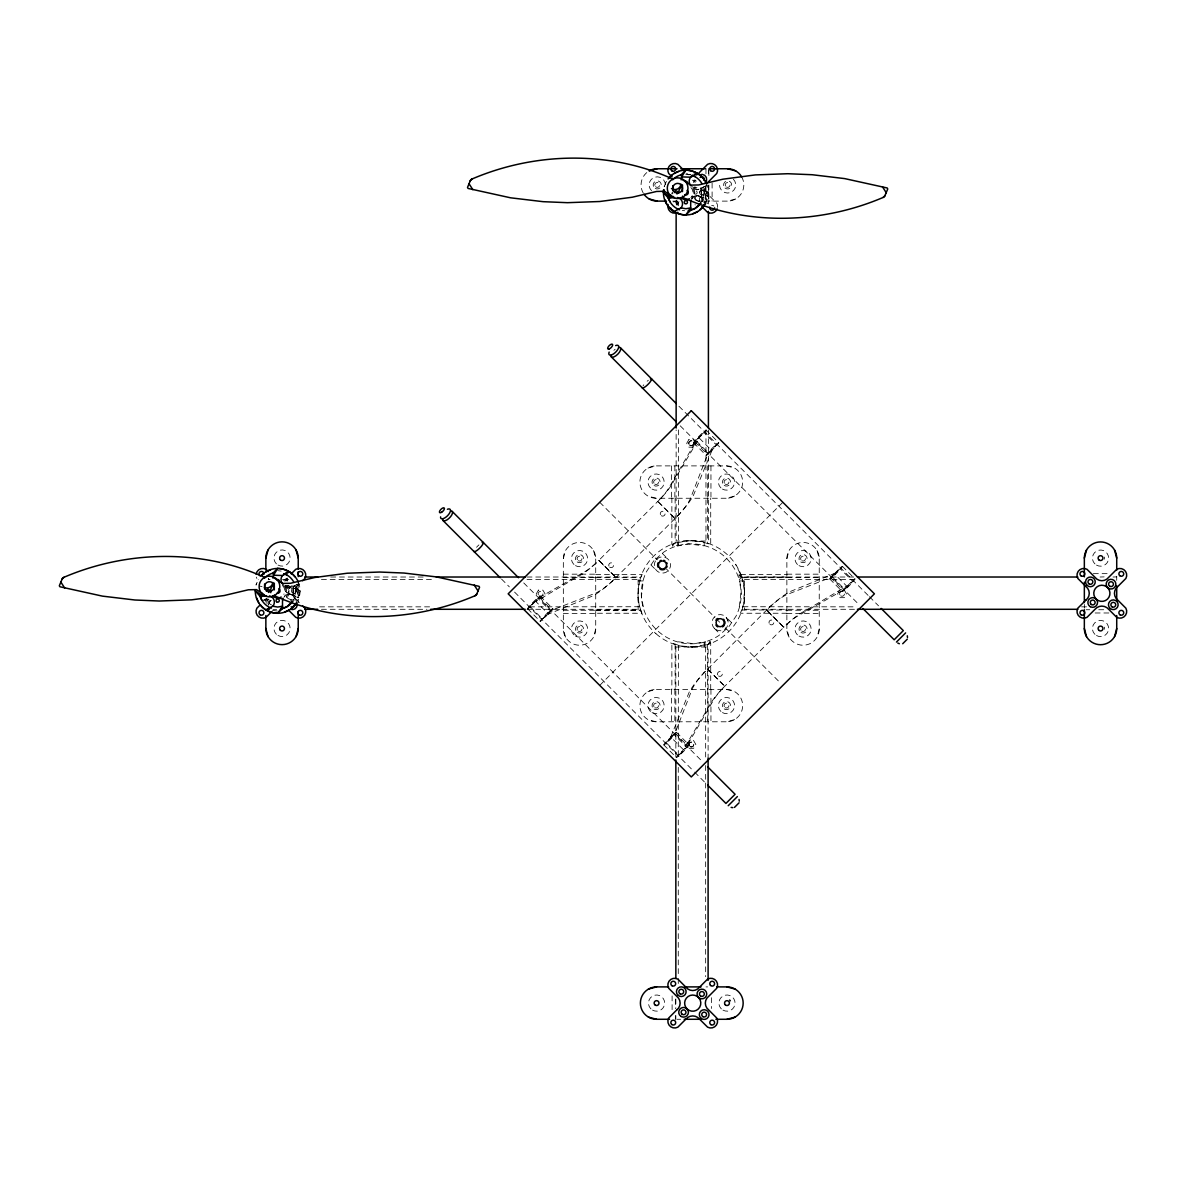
<?xml version="1.0" encoding="UTF-8"?>
<svg xmlns="http://www.w3.org/2000/svg" width="1186" height="1186" viewBox="0 0 1186 1186"><rect width="100%" height="100%" fill="white"/><g stroke="black" fill="none" stroke-linecap="round" stroke-linejoin="round"><path stroke-width="0.75" stroke-dasharray="5 3.75" d="M638.127 600.279L638.172 597.166L638.765 600.279M744.408 590.495L744.452 587.381M709.969 643.464L710.043 641.448L708.101 644.369L691.29 647.007M285.04 585.558L291.356 586.314A26.641 26.641 0 0 1 293.313 586.67L295.433 586.106L300.102 590.865L297.686 600.65M565.514 637.134L563.335 629.04L563.335 558.636L565.514 550.541M593.549 550.541L595.713 558.636L595.713 629.04L593.549 637.134M692.135 186.691A6.375 6.375 0 0 0 693.202 187.24L699.532 187.981A26.641 26.641 0 0 1 701.489 188.352L703.595 187.788L708.279 192.547L707.508 198.344L705.27 203.755M789.031 637.134L786.867 629.04L786.867 558.636L789.031 550.541M817.065 550.541L819.244 558.636L819.244 629.04L817.065 637.134M529.92 606.417L537.925 598.411L550.512 610.998L546.85 615.356L542.506 619.018L529.92 606.417L537.925 598.411M542.506 619.018L550.512 610.998M695.871 440.466L703.876 432.46L716.463 445.046L712.801 449.405L708.457 453.067L695.871 440.466L703.876 432.46M708.457 453.067L716.463 445.046M666.102 742.614L674.122 734.608L686.709 747.195L683.047 751.553L678.703 755.215L666.102 742.614L674.122 734.608M678.703 755.215L686.709 747.195M832.068 576.663L840.073 568.657L852.66 581.244L848.998 585.602L844.654 589.249L832.068 576.663L840.073 568.657M844.654 589.249L852.66 581.244M293.446 594.008L293.046 595.728L295.21 599.879M701.623 195.69L701.208 197.395L704.099 202.954M615.845 577.715L598.871 560.355L657.815 501.411A30.732 7.59 -45 0 0 674.063 480.434L699.295 438.108L711.882 450.695L707.568 454.549L690.311 498.787A28.953 7.146 -45 0 1 674.982 518.578L613.874 579.658A38.367 9.473 -45 0 1 592.896 595.891L548.451 614.111L535.864 601.524L539.422 597.522L584.075 572.097A24.535 6.063 -45 0 0 598.871 560.355L616.038 577.523L598.871 560.355A32.363 7.991 -45 0 1 577.893 576.604L535.864 601.524M766.734 609.945L783.709 627.305L724.765 686.249A30.732 7.59 -45 0 0 708.516 707.241L683.284 749.567L670.698 736.98L675.012 733.111L692.268 688.888A28.953 7.146 -45 0 1 707.597 669.082L768.706 608.018A38.367 9.473 -45 0 1 789.683 591.77L834.114 573.55L846.715 586.136L843.157 590.154L798.504 615.564A24.535 6.063 -45 0 0 783.709 627.305L766.541 610.138L783.709 627.305A32.363 7.991 -45 0 1 804.671 611.057L846.715 586.136M711.882 450.695L693.439 495.318A36.766 9.073 -45 0 1 677.013 516.533L674.982 518.578L657.741 501.485L659.297 499.914A22.919 5.663 -45 0 0 669.541 486.69L696.226 440.851M670.698 736.98L689.125 692.342A36.766 9.073 -45 0 1 705.566 671.128L707.597 669.082L724.839 686.19L723.282 687.747A22.919 5.663 -45 0 0 713.038 700.97L686.353 746.824M257.154 582.356L256.028 585.069A22.415 22.415 0 0 1 258.266 579.658M262.047 586.67L259.942 586.106M286.879 597.67A2.431 2.431 0 0 1 289.221 593.608L296.796 597.136L297.908 590.865L296.796 584.594L289.221 588.123A2.431 2.431 0 0 1 286.167 585.78M665.85 182.763L664.204 186.736A22.415 22.415 0 0 1 666.443 181.339M696.567 200.493L695.055 199.352A2.431 2.431 0 0 1 697.398 195.29L704.973 198.803L706.085 192.547L705.403 187.314M268.184 604.904L270.482 600.576L268.421 605.023M286.256 578.19L285.218 580.666A2.683 2.683 0 0 1 284.67 581.096M677.28 205.208L678.659 202.243A2.431 2.431 0 0 1 679.044 201.739M694.433 179.872L693.395 182.347M643.005 385.924L643.79 384.813M265.204 600.279L266.42 599.36A2.016 2.016 0 0 1 269.192 602.117L268.273 603.348A2.239 2.239 0 0 0 265.204 600.279L264.893 600.516M285.974 581.14A2.016 2.016 0 0 1 286.182 579.613L287.338 578.071M676.45 205.015L677.354 203.799A2.016 2.016 0 0 0 674.597 201.042L673.07 202.198M694.077 182.303A2.016 2.016 0 0 1 694.344 181.28L695.263 180.064A2.239 2.239 0 0 0 695.263 182.318M671.498 194.119L671.78 193.763A2.431 2.431 0 0 0 672.091 192.547M548.451 614.111L552.009 610.108L596.217 592.867A30.554 7.546 -45 0 0 614.318 579.213M768.261 608.448A30.554 7.546 -45 0 1 786.348 594.809L830.571 577.552L834.114 573.55M786.867 577.019L741.828 577.033L738.893 580.102L742.362 579.88M660.617 498.535L661.388 497.749M678.377 515.095L679.133 514.309M703.446 673.351L704.202 672.566M721.192 689.926L721.963 689.14M299.228 584.164L296.93 586.447A8.584 8.584 0 0 0 296.93 600.19L300.369 603.615M599.731 685.389L782.849 502.271M595.194 563.899L596.084 563.039M611.679 581.718L612.569 580.858M770.01 606.802L770.9 605.942M786.496 624.622L787.385 623.777M672.403 544.315L672.521 546.227L674.478 543.307L688.147 540.683L702.008 541.676L710.71 544.685L710.71 498.253M710.043 643.42L710.043 641.448M704.973 186.276L697.398 189.804A2.431 2.431 0 0 1 694.433 186.825M707.034 185.609L697.398 189.804M263.544 600.116L266.524 598.722M263.663 600.353L266.969 598.811M735.735 198.951L727.641 201.116L697.546 201.116M289.221 588.123L298.857 583.927L296.796 584.594M647.986 468.055L656.08 465.89L726.499 465.89L734.579 468.055M734.579 496.089L726.499 498.253L656.08 498.253L647.986 496.089M647.986 691.586L656.08 689.407L726.499 689.407L734.579 691.586M734.579 719.62L726.499 721.785L656.08 721.785L647.986 719.62M704.188 542.432L704.188 545.856L688.34 543.929L678.392 545.842L678.555 542.521M701.415 190.205L703.09 189.953M293.238 588.523L294.914 588.271M672.773 201.116L678.214 201.116M1093.344 573.653L1109.533 573.653M563.335 574.172L595.713 574.172M786.867 574.172L819.244 574.172M595.713 574.409L642.145 574.409C637.193 586.358 636.719 600.724 641.759 612.717M740.553 574.409L786.867 574.409M330.686 577.019L423.283 577.019M526.999 577.019L638.127 577.019L638.127 609.989M853.727 577.019L744.452 577.019L744.452 609.989M1100.045 577.019L1104.136 576.885M1113.017 577.019L1116.723 576.885M563.335 577.404L595.713 577.404M786.867 577.404L819.244 577.404M595.713 577.671L641.018 577.671M741.947 577.671L786.867 577.671M282.52 579.465L288.079 579.465M321.421 579.465L432.549 579.465M526.999 579.465L638.127 579.465M744.452 579.465L855.566 579.465M638.127 580.947L643.301 580.947L641.389 596.78L643.301 606.728L526.999 606.847M744.452 580.947L739.278 580.947L741.191 590.88L739.263 606.728L855.566 606.847M319.568 606.847L430.696 606.847M1081.528 606.847L1087.088 606.847M321.421 609.293L426.99 609.293M526.999 609.293L638.127 609.293M744.452 609.293L855.566 609.293M273.047 609.663L276.649 609.663M1086.154 609.737L1089.741 609.737M1098.74 609.737L1104.136 609.737M595.713 609.989L640.633 609.989M741.561 609.989L786.867 609.989M563.335 610.256L595.713 610.256M786.867 610.256L819.244 610.256M595.713 610.657L640.751 610.642L642.026 613.251L595.713 613.251M1095.138 612.984L1109.533 612.984M786.867 613.251L740.435 613.251L743.444 604.549L744.452 590.687L741.828 577.033L735.75 564.536M563.335 613.503L595.713 613.503M786.867 613.503L819.244 613.503M675.13 647.007L708.101 647.007L708.101 758.136M706.011 986.9L707.642 986.9M676.954 1019.278L680.66 1019.278M738.893 577.019L741.858 577.197M695.47 647.007L680.571 645.999L671.869 642.975L671.869 689.407M740.909 575.151L738.893 575.077L741.828 577.033M682.291 210.441L684.663 210.752M277.687 570.629L281.171 571.089M272.439 610.405L277.687 611.101M701.415 194.889L703.09 195.141M293.238 593.208L294.914 593.46M697.398 195.29L707.034 199.485L704.973 198.803M289.221 593.608L298.857 597.803L296.796 597.136M695.53 199.708L699.992 201.798M291.815 600.116L287.872 598.411A2.683 2.683 0 0 1 287.442 597.848M708.279 192.547L701.489 188.352L701.208 197.395A6.375 6.375 0 0 0 695.545 196.075L694.418 196.476A6.375 6.375 0 0 0 691.72 198.818M300.102 590.865L293.313 586.67L293.046 595.728A6.375 6.375 0 0 0 287.368 594.394L286.241 594.794A6.375 6.375 0 0 0 284.284 596.187M706.189 430.147L718.775 442.734M842.386 566.345L854.973 578.931M678.926 406.22L868.093 595.387M869.397 596.691L878.529 605.824M680.215 425.804L858.946 604.549M694.981 441.963L707.568 454.549M830.571 577.552L843.157 590.154M693.558 442.778L706.144 455.365M829.755 578.976L842.342 591.562M657.815 501.411L674.982 518.578M662.292 553.388L668.178 559.273M731.599 622.694L725.847 616.957L727.937 620.575M599.731 502.271L657.281 559.822M665.124 567.679L714.832 617.372M716.136 618.692L720.065 622.606M725.298 627.839L780.24 682.78M650.981 564.966L656.733 570.718M714.402 628.402L720.287 634.273M707.597 669.082L724.765 686.249M540.238 596.098L552.824 608.7M676.435 732.296L689.022 744.882M539.422 597.522L552.009 610.108M675.012 733.111L687.598 745.712M523.738 582.934L702.468 761.664M501.53 579.05L509.357 586.877M514.576 592.096L693.321 770.826M694.625 772.13L705.062 782.567M527.607 608.729L540.193 621.316M663.804 744.927L676.391 757.513M268.97 579.331L268.273 578.397A2.239 2.239 0 0 1 268.57 579.509M704.825 204.333L703.165 198.344L701.208 197.395L701.771 190.457M296.648 602.651L294.988 596.662L293.046 595.728L293.594 588.775M678.392 542.551L678.436 545.842M1116.723 576.263L1116.723 580.339M1084.345 604.43L1084.345 608.136M712.104 183.133L712.104 201.116M711.452 997.693L711.452 1008.485M710.948 465.89L710.948 498.253M710.948 689.407L710.948 721.785M710.71 689.407L710.71 643.094L708.101 644.369L705.018 641.448L705.018 644.962M708.872 170.547L708.872 177.737M708.872 184.942L708.872 201.116M708.413 168.753L708.413 174.312M708.413 185.416L708.413 203.933M708.413 429.895L708.413 541.024L676.139 541.024L676.139 429.895M707.716 465.89L707.716 498.253M707.716 689.407L707.716 721.785M707.449 498.253L707.449 543.559M707.449 644.487L707.449 689.407M705.966 168.753L705.966 174.312M705.966 185.416L705.966 203.933M705.966 429.895L705.966 541.024M705.655 647.007L705.655 758.136M705.655 765.533L705.655 976.686M704.188 647.007L704.188 641.819L694.24 643.731L678.392 641.819L678.273 758.136M678.585 205.786L678.585 202.094L677.888 203.295A2.683 2.683 0 0 1 678.866 202.317M678.585 429.895L678.585 541.024M678.273 767.386L678.273 976.686M678.273 978.524L678.273 984.083M677.562 542.714L677.562 546.227L674.478 543.307L671.869 544.567L671.869 498.253M676.139 200.241L676.139 203.933M675.842 647.007L675.842 758.136M675.842 998.908L675.842 1008.159M675.842 1015.572L675.842 1019.278M675.353 999.501L675.353 1008.485M675.353 1015.676L675.353 1019.278M675.13 498.253L675.13 543.173M675.13 644.117L675.13 689.407M674.864 465.89L674.864 498.253M674.864 689.407L674.864 721.785M672.773 192.399L672.773 193.97M672.106 995.899L672.106 1010.279M671.617 465.89L671.617 498.253M671.617 689.407L671.617 721.785M298.235 583.393L298.235 602.577M265.857 599.034L265.857 602.043M705.952 182.629A22.415 22.415 0 0 1 705.952 202.465M690.889 187.507A7.116 7.116 0 0 1 690.889 197.573M693.617 188.055A8.969 8.969 0 0 1 692.194 198.877M692.861 188.5A8.094 8.094 0 0 1 691.571 198.27M673.381 201.961A2.239 2.239 0 0 1 676.672 204.481M698.643 189.508A2.683 2.683 0 0 1 695.263 186.899M696.049 200.093A2.683 2.683 0 0 1 698.643 195.586M695.263 205.015A2.239 2.239 0 0 1 695.04 204.481M702.453 201.501A2.431 2.431 0 0 1 703.342 197.499A2.431 2.431 0 0 1 706.589 199.989A2.431 2.431 0 0 1 702.957 201.887M717.515 207.417A6.745 6.745 0 0 0 716.759 203.206L708.739 195.201A8.584 8.584 0 0 1 705.418 187.017M699.696 201.664A4.863 4.863 0 0 1 701.904 195.482A4.863 4.863 0 0 1 708.25 197.143A4.863 4.863 0 0 1 707.152 203.621M711.615 205.43A2.431 2.431 0 0 1 713.942 206.112M700.807 187.937A8.094 8.094 0 0 1 689.036 195.542M692.313 180.257A8.094 8.094 0 0 1 696.419 181.132M688.888 174.846A8.584 8.584 0 0 1 686.724 173.304M294.751 585.41A4.863 4.863 0 0 1 285.381 585.41M286.627 580.725A4.863 4.863 0 0 1 288.806 579.465M268.258 579.761A2.431 2.431 0 0 1 270.097 579.524M256.873 578.442A6.745 6.745 0 0 1 256.324 577.108M292.171 585.38A2.431 2.431 0 0 1 287.961 585.38M271.594 604.89A2.431 2.431 0 0 1 270.675 600.294M267.058 603.733A4.863 4.863 0 0 1 268.318 599.034M290.466 600.279A4.863 4.863 0 0 1 294.187 600.264M282.609 585.41A8.094 8.094 0 0 1 286.908 598.752M286.908 578.294A8.584 8.584 0 0 1 283.528 580.325M265.886 599.315A8.584 8.584 0 0 1 264.893 600.19M741.665 176.847A16.189 16.189 0 0 1 727.641 201.116M643.227 193.021A16.189 16.189 0 0 1 647.956 171.673M733.363 179.219A8.094 8.094 0 0 1 729.746 192.755A8.094 8.094 0 0 1 719.828 182.837M651.514 190.664A8.094 8.094 0 0 1 655.146 177.114A8.094 8.094 0 0 1 665.064 187.032M1104.448 557.064A4.047 4.047 0 0 1 1104.448 559.155M1104.344 627.172A4.047 4.047 0 0 1 1104.507 629.262M476.55 547.28A6.345 1.379 -45 0 1 478.922 544.908M613.903 350.344A6.479 2.743 -45 0 1 615.149 349.233M647.156 381.24A6.345 1.379 -45 0 1 648.371 380.232M819.244 629.04A16.189 16.189 0 0 1 803.055 645.228A16.189 16.189 0 0 1 786.867 629.04M786.867 558.636A16.189 16.189 0 0 1 803.055 542.447A16.189 16.189 0 0 1 819.244 558.636M595.713 629.04A16.189 16.189 0 0 1 579.524 645.228A16.189 16.189 0 0 1 563.335 629.04M563.335 558.636A16.189 16.189 0 0 1 579.524 542.447A16.189 16.189 0 0 1 595.713 558.636M656.08 721.785A16.189 16.189 0 0 1 639.891 705.596A16.189 16.189 0 0 1 656.08 689.407M726.499 689.407A16.189 16.189 0 0 1 742.673 705.596A16.189 16.189 0 0 1 726.499 721.785M656.08 498.253A16.189 16.189 0 0 1 639.891 482.065A16.189 16.189 0 0 1 656.08 465.89M726.499 465.89A16.189 16.189 0 0 1 742.673 482.065A16.189 16.189 0 0 1 726.499 498.253M656.733 559.273A8.094 8.094 0 0 1 670.06 562.223A8.094 8.094 0 0 1 661.744 573.06A8.094 8.094 0 0 1 655.443 560.948M298.398 582.282A22.415 22.415 0 0 1 297.79 600.783M282.713 585.825A7.116 7.116 0 0 1 283.854 594.423M285.441 586.388A8.969 8.969 0 0 1 284.017 597.21M284.684 586.818A8.094 8.094 0 0 1 284.684 594.912M269.711 601.613A2.683 2.683 0 0 1 271.342 600.368M287.457 581.096A2.239 2.239 0 0 1 287.086 578.397M287.175 597.21A2.683 2.683 0 0 1 290.481 593.904M290.481 587.826A2.683 2.683 0 0 1 287.175 585.928M296.055 590.865L293.594 600.057A18.368 18.368 0 0 0 295.433 586.106L296.055 590.865M704.232 192.547L701.771 201.724A18.368 18.368 0 0 0 703.595 187.788L704.232 192.547M538.444 590.124L536.22 593.964L538.444 597.803L542.877 597.803L545.1 593.964L542.877 590.124L538.444 590.124M688.918 439.502L686.694 443.342L688.918 447.181L693.35 447.181L695.574 443.342L693.35 439.502L688.918 439.502M689.199 740.627L686.976 744.467L689.199 748.307L693.632 748.307L695.856 744.467L693.632 740.627L689.199 740.627M839.821 589.991L837.598 593.83L839.821 597.67L844.254 597.67L846.478 593.83L844.254 589.991L839.821 589.991M653.916 560.637L646.592 571.444A49.99 49.99 0 0 0 718.79 635.577L728.664 627.038L735.972 616.231A49.99 49.99 0 0 0 663.789 552.098L653.916 560.637M292.156 589.145L291.771 589.65A2.431 2.431 0 0 0 291.771 592.081L292.156 592.585A2.431 2.431 0 0 0 295.581 592.585A2.431 2.431 0 0 0 295.581 589.145A2.431 2.431 0 0 0 292.156 589.145M293.713 588.968L293.283 589.516A2.683 2.683 0 0 0 293.283 592.214L293.713 592.763A2.683 2.683 0 0 0 297.523 592.763A2.683 2.683 0 0 0 297.523 588.968A2.683 2.683 0 0 0 293.713 588.968M700.318 190.827L699.933 191.331A2.431 2.431 0 0 0 699.933 193.763L700.318 194.267A2.431 2.431 0 0 0 703.758 194.267A2.431 2.431 0 0 0 703.758 190.827A2.431 2.431 0 0 0 700.318 190.827M701.89 190.635L701.46 191.198A2.683 2.683 0 0 0 701.46 193.896L701.89 194.445A2.683 2.683 0 0 0 705.685 194.445A2.683 2.683 0 0 0 705.685 190.635A2.683 2.683 0 0 0 701.89 190.635M529.075 606.506L528.185 607.617A8.747 0.756 -45 0 0 528.719 608.166L539.66 597.225A8.747 0.756 -45 0 0 539.111 596.677L536.606 598.797A9.014 0.786 -45 0 0 530.29 605.097L529.075 606.506M541.661 619.092L540.772 620.204A8.747 0.756 -45 0 0 541.305 620.752L552.246 609.812A8.747 0.756 -45 0 0 551.712 609.263L549.192 611.383A9.014 0.786 -45 0 0 542.877 617.698L541.661 619.092M695.026 440.54L694.136 441.666A8.747 0.756 -45 0 0 694.67 442.2L705.611 431.274A8.747 0.756 -45 0 0 705.062 430.726L702.557 432.831A9.014 0.786 -45 0 0 696.241 439.146L695.026 440.54M707.612 453.141L706.723 454.253A8.747 0.756 -45 0 0 707.271 454.801L718.197 443.86A8.747 0.756 -45 0 0 717.663 443.312L715.143 445.432A9.014 0.786 -45 0 0 708.828 451.747L707.612 453.141M665.272 742.688L664.368 743.815A8.747 0.756 -45 0 0 664.916 744.348L667.436 742.243A9.014 0.786 -45 0 0 673.737 735.928L675.857 733.422A8.747 0.756 -45 0 0 675.308 732.874L665.272 742.688M677.858 755.289L676.969 756.401A8.747 0.756 -45 0 0 677.502 756.95L680.023 754.83A9.014 0.786 -45 0 0 686.338 748.514L688.443 746.009A8.747 0.756 -45 0 0 687.895 745.46L677.858 755.289M831.223 576.737L830.333 577.864A8.747 0.756 -45 0 0 830.867 578.397L833.387 576.292A9.014 0.786 -45 0 0 839.703 569.977L841.808 567.471A8.747 0.756 -45 0 0 841.259 566.923L831.223 576.737M843.809 589.323L842.92 590.45A8.747 0.756 -45 0 0 843.468 590.984L845.974 588.879A9.014 0.786 -45 0 0 852.289 582.563L854.394 580.058A8.747 0.756 -45 0 0 853.861 579.509L843.809 589.323M740.879 575.077L738.893 575.077L741.769 576.915L740.805 574.943M690.608 174.802L685.849 174.179A18.368 18.368 0 0 1 690.608 174.802L690.712 174.846M694.759 193.941A1.616 1.616 0 0 0 697.19 192.547A1.616 1.616 0 0 0 694.759 191.139A1.616 1.616 0 0 0 694.759 193.941M690.059 746.483A2.431 2.431 0 0 0 693.84 744.645A2.431 2.431 0 0 0 690.356 742.288A2.431 2.431 0 0 0 690.059 746.483M690.074 746.691A2.431 2.431 0 0 0 693.721 744.586A2.431 2.431 0 0 0 690.074 742.48A2.431 2.431 0 0 0 690.074 746.691M539.319 595.935A2.431 2.431 0 0 0 542.966 593.83A2.431 2.431 0 0 0 539.319 591.725A2.431 2.431 0 0 0 539.319 595.935M689.778 445.358A2.431 2.431 0 0 0 693.558 443.52A2.431 2.431 0 0 0 690.074 441.162A2.431 2.431 0 0 0 689.778 445.358M689.659 444.883A2.431 2.431 0 0 0 693.662 443.594A2.431 2.431 0 0 0 690.548 440.777A2.431 2.431 0 0 0 689.659 444.883M840.681 595.846A2.431 2.431 0 0 0 844.462 594.008A2.431 2.431 0 0 0 840.978 591.651A2.431 2.431 0 0 0 840.681 595.846M718.508 675.931A2.431 2.431 0 0 0 722.318 674.167A2.431 2.431 0 0 0 718.879 671.75A2.431 2.431 0 0 0 718.508 675.931M769.951 624.385A2.431 2.431 0 0 0 773.821 622.739A2.431 2.431 0 0 0 770.455 620.219A2.431 2.431 0 0 0 769.951 624.385M609.708 567.16A2.431 2.431 0 0 0 613.577 565.514A2.431 2.431 0 0 0 610.227 562.994A2.431 2.431 0 0 0 609.708 567.16M661.284 515.702A2.431 2.431 0 0 0 665.094 513.938A2.431 2.431 0 0 0 661.655 511.522A2.431 2.431 0 0 0 661.284 515.702M654.865 484.17A2.431 2.431 0 0 0 658.512 482.065A2.431 2.431 0 0 0 654.865 479.974A2.431 2.431 0 0 0 654.865 484.17M801.84 560.726A2.431 2.431 0 0 0 805.472 558.636A2.431 2.431 0 0 0 801.84 556.53A2.431 2.431 0 0 0 801.84 560.726M801.84 631.145A2.431 2.431 0 0 0 805.472 629.04A2.431 2.431 0 0 0 801.84 626.934A2.431 2.431 0 0 0 801.84 631.145M725.283 707.701A2.431 2.431 0 0 0 728.916 705.596A2.431 2.431 0 0 0 725.283 703.491A2.431 2.431 0 0 0 725.283 707.701M654.865 707.701A2.431 2.431 0 0 0 658.512 705.596A2.431 2.431 0 0 0 654.865 703.491A2.431 2.431 0 0 0 654.865 707.701M578.308 631.145A2.431 2.431 0 0 0 581.955 629.04A2.431 2.431 0 0 0 578.308 626.934A2.431 2.431 0 0 0 578.308 631.145M578.308 560.726A2.431 2.431 0 0 0 581.955 558.636A2.431 2.431 0 0 0 578.308 556.53A2.431 2.431 0 0 0 578.308 560.726M725.283 484.17A2.431 2.431 0 0 0 728.916 482.065A2.431 2.431 0 0 0 725.283 479.974A2.431 2.431 0 0 0 725.283 484.17M655.517 186.647A2.431 2.431 0 0 0 659.579 185.565A2.431 2.431 0 0 0 656.614 182.585A2.431 2.431 0 0 0 655.517 186.647M726.44 187.032A2.431 2.431 0 0 0 730.072 184.942A2.431 2.431 0 0 0 726.44 182.837A2.431 2.431 0 0 0 726.44 187.032M722.941 1010.101A8.094 8.094 0 0 0 735.083 1003.089A8.094 8.094 0 0 0 722.941 996.077A8.094 8.094 0 0 0 722.941 1010.101M652.522 1010.101A8.094 8.094 0 0 0 664.664 1003.089A8.094 8.094 0 0 0 652.522 996.077A8.094 8.094 0 0 0 652.522 1010.101M655.221 188.441A4.047 4.047 0 0 0 661.284 184.942A4.047 4.047 0 0 0 655.221 181.428A4.047 4.047 0 0 0 655.221 188.441M725.017 188.011A4.047 4.047 0 0 0 731.629 185.668A4.047 4.047 0 0 0 726.292 181.117A4.047 4.047 0 0 0 725.017 188.011M1096.487 635.533A8.094 8.094 0 0 0 1108.628 628.521A8.094 8.094 0 0 0 1096.487 621.508A8.094 8.094 0 0 0 1096.487 635.533M1096.487 565.114A8.094 8.094 0 0 0 1108.628 558.117A8.094 8.094 0 0 0 1096.487 551.105A8.094 8.094 0 0 0 1096.487 565.114M277.998 635.459A8.094 8.094 0 0 0 290.14 628.447A8.094 8.094 0 0 0 277.998 621.434A8.094 8.094 0 0 0 277.998 635.459M277.998 565.04A8.094 8.094 0 0 0 290.14 558.043A8.094 8.094 0 0 0 277.998 551.03A8.094 8.094 0 0 0 277.998 565.04M722.452 712.608A8.094 8.094 0 0 0 734.579 705.596A8.094 8.094 0 0 0 722.452 698.584A8.094 8.094 0 0 0 722.452 712.608M652.033 712.608A8.094 8.094 0 0 0 664.175 705.596A8.094 8.094 0 0 0 652.033 698.584A8.094 8.094 0 0 0 652.033 712.608M654.064 709.095A4.047 4.047 0 0 0 660.128 705.596A4.047 4.047 0 0 0 654.064 702.097A4.047 4.047 0 0 0 654.064 709.095M724.201 708.931A4.047 4.047 0 0 0 730.532 705.922A4.047 4.047 0 0 0 724.75 701.949A4.047 4.047 0 0 0 724.201 708.931M722.452 489.077A8.094 8.094 0 0 0 734.579 482.065A8.094 8.094 0 0 0 722.452 475.067A8.094 8.094 0 0 0 722.452 489.077M652.033 489.077A8.094 8.094 0 0 0 664.175 482.065A8.094 8.094 0 0 0 652.033 475.067A8.094 8.094 0 0 0 652.033 489.077M654.064 485.578A4.047 4.047 0 0 0 660.128 482.065A4.047 4.047 0 0 0 654.064 478.566A4.047 4.047 0 0 0 654.064 485.578M724.201 485.4A4.047 4.047 0 0 0 730.532 482.391A4.047 4.047 0 0 0 724.75 478.418A4.047 4.047 0 0 0 724.201 485.4M575.477 565.633A8.094 8.094 0 0 0 587.619 558.636A8.094 8.094 0 0 0 575.477 551.623A8.094 8.094 0 0 0 575.477 565.633M575.477 636.052A8.094 8.094 0 0 0 587.619 629.04A8.094 8.094 0 0 0 575.477 622.027A8.094 8.094 0 0 0 575.477 636.052M577.508 632.538A4.047 4.047 0 0 0 583.571 629.04A4.047 4.047 0 0 0 577.508 625.541A4.047 4.047 0 0 0 577.508 632.538M577.226 561.971A4.047 4.047 0 0 0 583.556 558.947A4.047 4.047 0 0 0 577.79 554.974A4.047 4.047 0 0 0 577.226 561.971M799.008 565.633A8.094 8.094 0 0 0 811.15 558.636A8.094 8.094 0 0 0 799.008 551.623A8.094 8.094 0 0 0 799.008 565.633M799.008 636.052A8.094 8.094 0 0 0 811.15 629.04A8.094 8.094 0 0 0 799.008 622.027A8.094 8.094 0 0 0 799.008 636.052M801.024 632.538A4.047 4.047 0 0 0 807.103 629.04A4.047 4.047 0 0 0 801.024 625.541A4.047 4.047 0 0 0 801.024 632.538M800.758 561.971A4.047 4.047 0 0 0 807.088 558.947A4.047 4.047 0 0 0 801.306 554.974A4.047 4.047 0 0 0 800.758 561.971M716.077 629.677A8.094 8.094 0 0 0 728.219 622.68A8.094 8.094 0 0 0 716.077 615.667A8.094 8.094 0 0 0 716.077 629.677M655.917 633.65A53.251 53.251 0 0 0 743.444 604.549A53.251 53.251 0 0 0 674.493 543.307A53.251 53.251 0 0 0 655.917 633.65M286.582 592.274A1.616 1.616 0 0 0 289.013 590.865A1.616 1.616 0 0 0 286.582 589.472A1.616 1.616 0 0 0 286.582 592.274"/><path stroke-width="1.5" d="M264.597 577.997L264.597 577.374C201.605 548.733 127.213 550.274 63.97 577.271A3.884 3.662 0 0 0 62.443 578.308L59.33 585.765L59.863 586.744L102.426 596.128L134.907 599.997L159.28 601.02L191.658 599.834L224.139 595.535L248.408 589.768L256.502 589.62L264.597 595.061M274.307 595.061L274.307 595.668C337.284 624.296 411.705 622.813 474.949 595.772A3.884 3.662 0 0 0 476.461 594.735L479.574 587.292L479.04 586.314L436.478 576.915L404.011 573.046L379.624 572.037L347.246 573.223L314.779 577.508L290.496 583.29L282.401 583.438L274.307 577.997M672.773 179.679L672.773 179.056C609.782 150.4 535.39 151.941 472.132 178.953A3.884 3.662 0 0 0 470.62 179.99L467.506 187.432L468.04 188.426L510.603 197.81L543.069 201.679L567.457 202.687L599.834 201.501L632.301 197.217L656.584 191.45L664.679 191.287L672.773 197.35L672.773 196.12M682.484 196.12L682.484 197.35C745.475 225.992 819.867 224.465 883.11 197.454A3.884 3.662 0 0 0 884.623 196.416L887.751 188.974L887.217 187.981L844.654 178.597L812.173 174.727L787.8 173.719L755.423 174.905L722.941 179.19L698.673 184.957L690.578 185.12L682.484 179.679M265.857 558.117L268.021 550.022M279.244 581.57L279.303 581.155A1.616 1.616 0 0 0 276.872 579.746M674.656 197.365L668.548 198.344L663.434 192.547L663.819 189.641M1084.345 576.885L1084.345 558.117L1086.509 550.022M1116.723 615.549L1116.723 628.521L1114.543 636.615M272.824 582.459L272.587 583.66A6.093 6.093 0 0 1 264.389 587.455M681.001 184.126L680.749 185.342A6.093 6.093 0 0 1 671.454 188.515M282.994 598.218L282.535 600.576A26.641 26.641 0 0 1 282.49 602.073L282.535 608.566M691.171 199.9L690.712 202.257A26.641 26.641 0 0 1 690.667 203.755L690.712 210.248L685.849 214.962C679.326 214.696 672.61 211.983 668.637 206.616M296.055 636.615L298.235 628.521L298.235 611.383M294.899 576.781C290.926 571.43 284.21 568.717 277.687 568.45L273.492 575.225A26.641 26.641 0 0 0 272.988 578.175M703.061 178.463C699.103 173.112 692.387 170.384 685.849 170.132L681.668 176.907A26.641 26.641 0 0 0 681.164 179.857M260.475 604.949C264.434 610.301 271.149 613.029 277.687 613.281L282.535 606.224L277.687 607.054L272.824 606.224L265.886 609.826L269.415 609.219M685.849 214.962L690.712 207.906L685.849 208.736L681.001 207.906L674.063 211.508M292.616 601.317L286.864 606.772L281.245 608.774M296.648 602.651L291.756 608.077M668.637 178.463L671.78 175.335M700.793 202.999L695.04 208.454L688.236 210.604M704.825 204.333L699.933 209.759M260.312 604.756L256.873 608.196A6.745 6.745 0 0 0 266.035 617.357L271.757 611.635M291.207 573.861L295.788 569.28A6.745 6.745 0 0 1 304.95 578.442L302.652 580.725M728.219 805.724L737.381 796.577M896.453 642.056L905.615 632.894M734.475 807.399L739.056 802.818M902.709 643.731L907.29 639.15M264.686 577.879A18.368 18.368 0 0 1 272.928 573.12L277.687 568.45M672.862 179.56A18.368 18.368 0 0 1 681.105 174.802L685.849 170.132M277.687 613.281L282.431 608.611A18.368 18.368 0 0 0 292.734 601.406M61.776 579.42L63.97 577.271M469.952 181.087L472.132 178.953M474.949 595.772L477.128 593.637M883.11 197.454L885.305 195.319M674.063 173.571L678.911 171.362M697.635 211.523L692.802 213.732M263.603 573.653L261.824 575.017A22.415 22.415 0 0 1 298.398 582.282M265.886 571.904L270.734 569.68M289.458 609.841L284.625 612.05M691.186 185.935A6.375 6.375 0 0 1 689.778 183.993L689.377 182.852A6.375 6.375 0 0 1 690.712 177.188L697.65 173.571L694.121 174.194M283.009 584.268A6.375 6.375 0 0 1 281.601 582.311L281.201 581.17A6.375 6.375 0 0 1 282.535 575.506L289.473 571.904L285.959 572.512M648.475 989.08L656.57 986.9L668.667 986.9M735.083 1017.114L726.988 1019.278L715.87 1019.278M657.237 168.753L649.142 170.917A16.189 16.189 0 0 1 657.237 168.753L677.028 168.753M266.479 595.683L260.371 596.662L255.257 590.865A22.415 22.415 0 0 0 296.322 603.318M680.823 168.753L705.596 168.753M709.124 168.753L727.641 168.753L735.735 170.917M649.142 198.951L657.237 201.116L666.502 201.116M304.758 577.019L317.715 577.019M436.255 577.019L525.146 577.019M857.419 577.019L1077.822 577.019M304.758 609.293L317.715 609.293M430.696 609.293L525.146 609.293M857.419 609.293L1077.822 609.293M684.366 986.9L701.045 986.9M716.626 986.9L726.988 986.9L735.083 989.08M648.475 1017.114L656.57 1019.278L669.541 1019.278M684.159 1019.278L701.045 1019.278M731.125 807.399L732.8 807.622M677.339 197.513L678.511 197.854A6.375 6.375 0 0 1 681.935 201.101L682.335 202.243A6.375 6.375 0 0 1 681.001 207.906M269.415 595.906L270.334 596.173A6.375 6.375 0 0 1 273.758 599.419L274.159 600.561A6.375 6.375 0 0 1 272.824 606.224M692.15 175.439L695.04 176.64M690.712 177.188L681.668 176.907L681.105 174.802M897.802 643.079L899.359 643.731M283.973 573.757L286.864 574.958M282.535 575.506L273.492 575.225L272.928 573.12M663.434 192.547L670.505 197.395L669.942 194.637M255.257 590.865L262.328 595.728L261.765 592.956M684.707 171.169L677.843 164.305A6.745 6.745 0 0 0 668.682 173.452L672.121 176.892M701.875 206.646L707.597 212.368A6.745 6.745 0 0 0 717.159 208.81M620.411 347.706L676.316 403.611M881.139 608.433L903.317 630.611L894.17 639.773L862.859 608.462M611.264 356.853L676.302 421.89M452.177 511.374L518.519 577.715M707.686 766.882L735.083 794.279L725.936 803.441L707.671 785.176M443.015 520.535L500.225 577.745M268.318 571.578L266.035 569.28A6.745 6.745 0 0 0 256.117 574.246M302.652 605.913L304.95 608.196A6.745 6.745 0 0 1 295.788 617.357L288.924 610.479M666.888 204.333L664.679 199.485M258.711 602.651L256.502 597.803M882.428 186.751L886.283 192.769M468.974 183.637L472.829 189.656M474.252 585.069L478.106 591.102M60.797 581.955L64.652 587.989M1114.543 550.022L1116.723 558.117L1116.723 570.199M1086.509 636.615L1084.345 628.521L1084.345 609.737M669.942 201.724L668.118 197.306A18.368 18.368 0 0 0 679.578 209.803M296.055 550.022L298.235 558.117M259.942 595.624L261.765 600.057M268.021 636.615L265.857 628.521L265.857 615.549M907.29 635.8L907.512 637.475M739.056 799.468L739.278 801.143M1116.723 585.899L1116.723 601.094M1084.345 582.193L1084.345 602.577M708.413 211.345L708.413 428.042M708.101 758.136L708.101 980.377M682.484 184.808L682.484 191.598M676.139 213.198L676.139 428.042M675.842 759.989L675.842 978.524M672.773 185.653L672.773 190.753M298.235 569.236L298.235 558.043A16.189 16.189 0 0 0 282.046 541.854A16.189 16.189 0 0 0 265.857 558.043L265.857 570.125M298.235 571.696L298.235 576.633M274.307 583.141L274.307 589.916M264.597 583.972L264.597 589.071M704.499 205A22.415 22.415 0 0 1 663.626 189.612M668.074 178.893A22.415 22.415 0 0 1 706.559 183.963M700.911 203.073A18.368 18.368 0 0 1 690.608 210.293M692.135 175.276A18.368 18.368 0 0 1 701.771 183.356M685.048 181.428A1.616 1.616 0 0 1 687.257 183.637M689.422 198.714A7.116 7.116 0 0 1 680.823 197.573M678.733 192.547A7.116 7.116 0 0 1 682.291 186.38M674.523 192.547A1.616 1.616 0 0 1 676.954 191.139A1.616 1.616 0 0 1 676.954 193.941M687.065 190.442A2.431 2.431 0 0 1 687.954 193.763A2.431 2.431 0 0 1 684.648 194.652M699.458 174.979A4.863 4.863 0 0 1 705.314 182.614M677.843 212.368A6.745 6.745 0 0 1 668.133 204.541M704.825 204.585A4.863 4.863 0 0 1 703.565 204.6M700.155 177.455A2.431 2.431 0 0 1 703.98 180.391M714.609 207.846A2.431 2.431 0 0 1 711.808 210.189A2.431 2.431 0 0 1 709.851 207.105M672.966 210.204A2.431 2.431 0 0 1 670.861 208.128M696.567 174.846A8.584 8.584 0 0 0 699.592 172.311L707.597 164.305A6.745 6.745 0 0 1 716.759 173.452L708.739 181.473A8.584 8.584 0 0 0 706.9 183.356M294.706 604.134A2.431 2.431 0 0 1 291.148 606.861M296.826 602.873A4.863 4.863 0 0 1 290.526 609.263M260.238 575.951A2.431 2.431 0 0 1 259.26 572.823A2.431 2.431 0 0 1 262.299 571.578A2.431 2.431 0 0 1 263.796 574.498M298.235 628.447A16.189 16.189 0 0 1 282.046 644.635A16.189 16.189 0 0 1 265.857 628.447M1116.723 628.521A16.189 16.189 0 0 1 1100.534 644.71A16.189 16.189 0 0 1 1084.345 628.521M1084.345 558.117A16.189 16.189 0 0 1 1100.534 541.928A16.189 16.189 0 0 1 1116.723 558.117M727.641 168.753A16.189 16.189 0 0 1 741.665 176.847M657.237 201.116A16.189 16.189 0 0 1 643.983 194.222M726.988 986.9A16.189 16.189 0 0 1 743.162 1003.089A16.189 16.189 0 0 1 726.988 1019.278M656.57 1019.278A16.189 16.189 0 0 1 640.396 1003.089A16.189 16.189 0 0 1 656.57 986.9M729.612 1000.02A4.047 4.047 0 0 1 730.324 1000.806M447.389 509.268A6.479 2.743 -45 0 1 450.28 511.611A6.479 2.743 -45 0 1 444.483 518.089A6.479 2.743 -45 0 1 440.599 516.874M451.525 511.033A6.479 2.743 -45 0 1 448.916 518.46A6.479 2.743 -45 0 1 442.66 518.949M482.168 542.595A6.76 1.468 -45 0 1 483.191 543.618L481.887 545.664A6.345 1.379 -45 0 1 477.306 550.23L475.26 551.534A6.76 1.468 -45 0 1 474.029 551.223M615.623 345.6A6.479 2.743 -45 0 1 618.366 348.343A6.479 2.743 -45 0 1 611.887 354.807A6.479 2.743 -45 0 1 609.159 352.079M618.84 347.35A6.479 2.743 -45 0 1 617.773 354.214A6.479 2.743 -45 0 1 610.909 355.281M650.417 378.927A6.76 1.468 -45 0 1 651.425 379.935L650.121 381.981A6.345 1.379 -45 0 1 645.54 386.562L643.494 387.866A6.76 1.468 -45 0 1 642.263 387.555M667.11 566.241A4.833 4.833 0 0 1 666.636 567.412M664.857 569.176A4.833 4.833 0 0 1 660.039 569.176M658.274 567.412A4.833 4.833 0 0 1 658.274 562.579M660.039 560.815A4.833 4.833 0 0 1 661.195 560.326M663.7 560.326A4.833 4.833 0 0 1 664.857 560.815M666.636 562.579A4.833 4.833 0 0 1 667.11 563.75M724.794 621.42A4.833 4.833 0 0 1 724.794 623.925M724.305 625.081A4.833 4.833 0 0 1 722.541 626.86M717.708 626.86A4.833 4.833 0 0 1 715.944 625.081M715.944 620.263A4.833 4.833 0 0 1 717.708 618.499M723.534 619.255A4.833 4.833 0 0 1 724.305 620.263M271.401 608.136A18.368 18.368 0 0 1 260.416 597.151M283.958 573.609A18.368 18.368 0 0 1 293.594 581.674M281.245 597.032A7.116 7.116 0 0 1 272.647 595.906M270.808 592.703A7.116 7.116 0 0 1 274.114 584.698M266.405 591.28A1.616 1.616 0 0 1 267.547 589.309A1.616 1.616 0 0 1 269.533 590.45A1.616 1.616 0 0 1 268.392 592.437M278.888 588.76A2.431 2.431 0 0 1 277.05 593.208M691.29 410.712L508.171 593.83L691.29 776.949L874.408 593.83L691.29 410.712M1085.827 600.19L1077.822 608.196A6.745 6.745 0 0 0 1086.969 617.357L1094.989 609.337A8.895 8.895 0 0 1 1108.717 609.337L1116.738 617.357A6.745 6.745 0 0 0 1125.885 608.196L1117.879 600.19A8.584 8.584 0 0 1 1117.879 586.447L1125.885 578.442A6.745 6.745 0 0 0 1116.738 569.28L1108.717 577.3A8.584 8.584 0 0 1 1094.989 577.3L1086.969 569.28A6.745 6.745 0 0 0 1077.822 578.442L1085.827 586.447A8.584 8.584 0 0 1 1085.827 600.19M676.702 1009.998L668.682 1018.018A6.745 6.745 0 0 0 677.843 1027.165L685.849 1019.159A8.895 8.895 0 0 1 699.592 1019.159L707.597 1027.165A6.745 6.745 0 0 0 716.759 1018.018L708.739 1009.998A8.584 8.584 0 0 1 708.739 996.27L716.759 988.264A6.745 6.745 0 0 0 707.597 979.102L699.592 987.108A8.584 8.584 0 0 1 685.849 987.108L677.843 979.102A6.745 6.745 0 0 0 668.682 988.264L676.702 996.27A8.584 8.584 0 0 1 676.702 1009.998M684.707 203.399A1.616 1.616 0 0 0 687.42 202.673A1.616 1.616 0 0 0 685.434 200.686A1.616 1.616 0 0 0 684.707 203.399M672.447 197.172A10.363 10.363 0 0 0 687.984 188.203A10.363 10.363 0 0 0 672.447 179.234A10.363 10.363 0 0 0 672.447 197.172M675.205 192.414A4.863 4.863 0 0 0 682.484 188.203A4.863 4.863 0 0 0 675.205 183.993A4.863 4.863 0 0 0 675.205 192.414M710.503 170.636A2.431 2.431 0 0 0 714.535 169.45A2.431 2.431 0 0 0 711.496 166.544A2.431 2.431 0 0 0 710.503 170.636M672.047 170.977A2.431 2.431 0 0 0 675.694 168.886A2.431 2.431 0 0 0 672.062 166.766A2.431 2.431 0 0 0 672.047 170.977M671.795 1024.526A2.431 2.431 0 0 0 675.679 1022.895A2.431 2.431 0 0 0 672.329 1020.36A2.431 2.431 0 0 0 671.795 1024.526M710.503 985.433A2.431 2.431 0 0 0 714.535 984.261A2.431 2.431 0 0 0 711.496 981.356A2.431 2.431 0 0 0 710.503 985.433M702.957 1016.684A2.431 2.431 0 0 0 706.589 1014.579A2.431 2.431 0 0 0 702.957 1012.473A2.431 2.431 0 0 0 702.957 1016.684M699.458 998.182A4.863 4.863 0 0 0 706.737 993.987A4.863 4.863 0 0 0 699.458 989.776A4.863 4.863 0 0 0 699.458 998.182M680.067 993.794A2.431 2.431 0 0 0 683.699 991.689A2.431 2.431 0 0 0 680.067 989.584A2.431 2.431 0 0 0 680.067 993.794M700.659 996.077A2.431 2.431 0 0 0 704.306 993.987A2.431 2.431 0 0 0 700.659 991.881A2.431 2.431 0 0 0 700.659 996.077M681.135 1016.491A4.863 4.863 0 0 0 688.429 1012.295A4.863 4.863 0 0 0 681.135 1008.085A4.863 4.863 0 0 0 681.135 1016.491M701.237 1018.448A4.863 4.863 0 0 0 708.991 1015.186A4.863 4.863 0 0 0 702.29 1010.101A4.863 4.863 0 0 0 701.237 1018.448M677.932 995.202A4.863 4.863 0 0 0 685.997 992.83A4.863 4.863 0 0 0 679.904 987.034A4.863 4.863 0 0 0 677.932 995.202M682.217 1014.312A2.431 2.431 0 0 0 685.982 1012.444A2.431 2.431 0 0 0 682.499 1010.116A2.431 2.431 0 0 0 682.217 1014.312M710.918 1024.66A2.431 2.431 0 0 0 714.609 1022.658A2.431 2.431 0 0 0 711.022 1020.464A2.431 2.431 0 0 0 710.918 1024.66M672.047 985.774A2.431 2.431 0 0 0 675.694 983.683A2.431 2.431 0 0 0 672.062 981.578A2.431 2.431 0 0 0 672.047 985.774M687.287 1009.138A8.094 8.094 0 0 0 700.63 1004.838A8.094 8.094 0 0 0 690.237 995.439A8.094 8.094 0 0 0 687.287 1009.138M1080.935 614.704A2.431 2.431 0 0 0 1084.805 613.073A2.431 2.431 0 0 0 1081.454 610.538A2.431 2.431 0 0 0 1080.935 614.704M1119.628 575.61A2.431 2.431 0 0 0 1123.661 574.439A2.431 2.431 0 0 0 1120.637 571.533A2.431 2.431 0 0 0 1119.628 575.61M1112.083 606.861A2.431 2.431 0 0 0 1115.729 604.756A2.431 2.431 0 0 0 1112.083 602.666A2.431 2.431 0 0 0 1112.083 606.861M1108.584 588.36A4.863 4.863 0 0 0 1115.863 584.164A4.863 4.863 0 0 0 1108.584 579.954A4.863 4.863 0 0 0 1108.584 588.36M1089.193 583.972A2.431 2.431 0 0 0 1092.84 581.866A2.431 2.431 0 0 0 1089.193 579.761A2.431 2.431 0 0 0 1089.193 583.972M1109.8 586.269A2.431 2.431 0 0 0 1113.432 584.164A2.431 2.431 0 0 0 1109.8 582.059A2.431 2.431 0 0 0 1109.8 586.269M1090.275 606.683A4.863 4.863 0 0 0 1097.554 602.473A4.863 4.863 0 0 0 1090.275 598.263A4.863 4.863 0 0 0 1090.275 606.683M1110.363 608.626A4.863 4.863 0 0 0 1118.116 605.364A4.863 4.863 0 0 0 1111.415 600.279A4.863 4.863 0 0 0 1110.363 608.626M1087.058 585.38A4.863 4.863 0 0 0 1095.123 583.008A4.863 4.863 0 0 0 1089.044 577.211A4.863 4.863 0 0 0 1087.058 585.38M1091.342 604.489A2.431 2.431 0 0 0 1095.123 602.636A2.431 2.431 0 0 0 1091.624 600.294A2.431 2.431 0 0 0 1091.342 604.489M1120.044 614.852A2.431 2.431 0 0 0 1123.735 612.836A2.431 2.431 0 0 0 1120.147 610.642A2.431 2.431 0 0 0 1120.044 614.852M1081.172 575.951A2.431 2.431 0 0 0 1084.819 573.876A2.431 2.431 0 0 0 1081.187 571.756A2.431 2.431 0 0 0 1081.172 575.951M1096.427 599.315A8.094 8.094 0 0 0 1109.77 595.016A8.094 8.094 0 0 0 1099.363 585.617A8.094 8.094 0 0 0 1096.427 599.315M259.986 614.704A2.431 2.431 0 0 0 263.87 613.073A2.431 2.431 0 0 0 260.505 610.538A2.431 2.431 0 0 0 259.986 614.704M298.694 575.61A2.431 2.431 0 0 0 302.726 574.439A2.431 2.431 0 0 0 299.687 571.533A2.431 2.431 0 0 0 298.694 575.61M299.109 614.852A2.431 2.431 0 0 0 302.801 612.836A2.431 2.431 0 0 0 299.198 610.642A2.431 2.431 0 0 0 299.109 614.852M280.326 559.822A2.431 2.431 0 0 0 284.388 558.739A2.431 2.431 0 0 0 281.408 555.76A2.431 2.431 0 0 0 280.326 559.822M280.326 630.24A2.431 2.431 0 0 0 284.388 629.143A2.431 2.431 0 0 0 281.408 626.178A2.431 2.431 0 0 0 280.326 630.24M1098.814 559.822A2.431 2.431 0 0 0 1102.876 558.739A2.431 2.431 0 0 0 1099.911 555.76A2.431 2.431 0 0 0 1098.814 559.822M1098.814 630.24A2.431 2.431 0 0 0 1102.876 629.143A2.431 2.431 0 0 0 1099.911 626.178A2.431 2.431 0 0 0 1098.814 630.24M655.354 1005.194A2.431 2.431 0 0 0 659.001 1003.089A2.431 2.431 0 0 0 655.354 1000.984A2.431 2.431 0 0 0 655.354 1005.194M725.269 1004.809A2.431 2.431 0 0 0 729.331 1003.727A2.431 2.431 0 0 0 726.351 1000.747A2.431 2.431 0 0 0 725.269 1004.809M659.831 568.079A4.047 4.047 0 0 0 666.428 565.722A4.047 4.047 0 0 0 661.091 561.186A4.047 4.047 0 0 0 659.831 568.079M717.293 625.556A4.047 4.047 0 0 0 724.038 623.688A4.047 4.047 0 0 0 719.042 618.781A4.047 4.047 0 0 0 717.293 625.556M441.622 512.263A3.232 1.364 -45 0 0 444.216 507.993A3.232 1.364 -45 0 0 439.947 510.588A3.232 1.364 -45 0 0 441.622 512.263M609.233 348.921A3.232 1.364 -45 0 0 612.628 344.652A3.232 1.364 -45 0 0 608.64 346.268A3.232 1.364 -45 0 0 609.233 348.921M262.121 593.845A10.363 10.363 0 0 0 279.451 589.205A10.363 10.363 0 0 0 266.776 576.515A10.363 10.363 0 0 0 262.121 593.845M267.028 590.732A4.863 4.863 0 0 0 274.307 586.521A4.863 4.863 0 0 0 267.028 582.326A4.863 4.863 0 0 0 267.028 590.732M276.531 601.717A1.616 1.616 0 0 0 279.244 600.991A1.616 1.616 0 0 0 277.257 599.019A1.616 1.616 0 0 0 276.531 601.717"/></g></svg>
